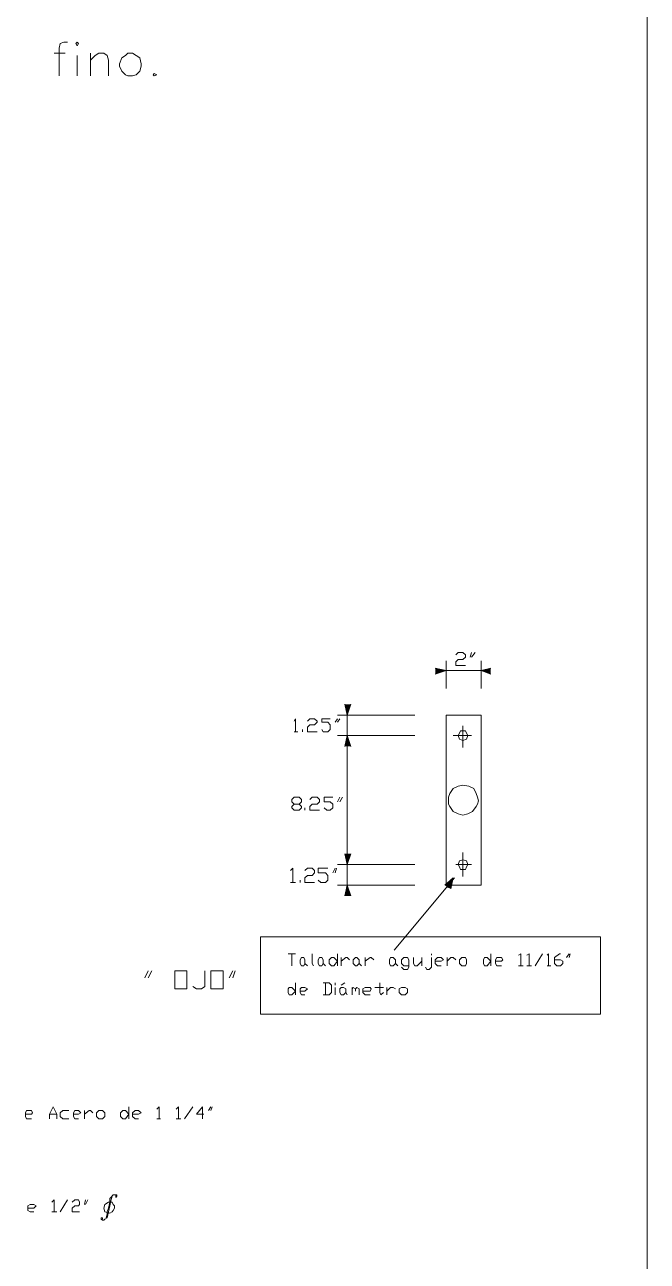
# Model space of a CAD drawing. Extents: x 604418 to 606014, y 1310869 to 1312555.
# Drawn here: x 605517.09 to 605528.64, y 1311049.68 to 1311072.63 of the extents above; entities that cross this region are included whole.
import ezdxf

# ---------------------------------------------------------------- set-up
doc = ezdxf.new("R2010")
doc.units = 0
doc.header["$MEASUREMENT"] = 0
doc.layers.get('0').update_dxf_attribs({"color": 10})

msp = doc.modelspace()

# ---------------------------------------------------------------- hatches: boundary and pattern name
at = {"lineweight": 13}
for points in [[(605524.908, 1311060.643), (605524.706, 1311060.576), (605524.706, 1311060.688)], [(605524.706, 1311060.576), (605524.706, 1311060.688), (605524.908, 1311060.643)], [(605524.706, 1311060.643), (605524.908, 1311060.643), (605524.706, 1311060.688)], [(605524.908, 1311060.643), (605524.706, 1311060.688), (605524.706, 1311060.576)], [(605524.706, 1311060.688), (605524.706, 1311060.576), (605524.908, 1311060.643)], [(605524.706, 1311060.643), (605524.908, 1311060.643), (605524.706, 1311060.576)], [(605525.557, 1311060.643), (605525.736, 1311060.688), (605525.736, 1311060.576)], [(605525.736, 1311060.688), (605525.736, 1311060.576), (605525.557, 1311060.643)], [(605525.736, 1311060.643), (605525.557, 1311060.643), (605525.736, 1311060.688)], [(605525.557, 1311060.643), (605525.736, 1311060.576), (605525.736, 1311060.688)], [(605525.736, 1311060.576), (605525.736, 1311060.688), (605525.557, 1311060.643)], [(605525.736, 1311060.643), (605525.557, 1311060.643), (605525.736, 1311060.576)], [(605523.073, 1311059.815), (605523.028, 1311060.017), (605523.14, 1311060.017)], [(605523.028, 1311060.017), (605523.14, 1311060.017), (605523.073, 1311059.815)], [(605523.073, 1311060.017), (605523.073, 1311059.815), (605523.028, 1311060.017)], [(605523.073, 1311059.815), (605523.14, 1311060.017), (605523.028, 1311060.017)], [(605523.14, 1311060.017), (605523.028, 1311060.017), (605523.073, 1311059.815)], [(605523.073, 1311060.017), (605523.073, 1311059.815), (605523.14, 1311060.017)], [(605523.073, 1311059.435), (605523.028, 1311059.233), (605523.14, 1311059.233)], [(605523.028, 1311059.233), (605523.14, 1311059.233), (605523.073, 1311059.435)], [(605523.073, 1311059.233), (605523.073, 1311059.435), (605523.028, 1311059.233)], [(605523.073, 1311059.435), (605523.14, 1311059.233), (605523.028, 1311059.233)], [(605523.14, 1311059.233), (605523.028, 1311059.233), (605523.073, 1311059.435)], [(605523.073, 1311059.233), (605523.073, 1311059.435), (605523.14, 1311059.233)], [(605523.073, 1311057.04), (605523.028, 1311057.242), (605523.14, 1311057.242)], [(605523.028, 1311057.242), (605523.14, 1311057.242), (605523.073, 1311057.04)], [(605523.073, 1311057.242), (605523.073, 1311057.04), (605523.028, 1311057.242)], [(605523.073, 1311057.04), (605523.14, 1311057.242), (605523.028, 1311057.242)], [(605523.14, 1311057.242), (605523.028, 1311057.242), (605523.073, 1311057.04)], [(605523.073, 1311057.242), (605523.073, 1311057.04), (605523.14, 1311057.242)], [(605525.042, 1311056.794), (605524.885, 1311056.66), (605524.997, 1311056.593)], [(605524.885, 1311056.66), (605524.997, 1311056.593), (605525.042, 1311056.794)], [(605524.93, 1311056.615), (605525.042, 1311056.794), (605524.885, 1311056.66)], [(605525.042, 1311056.794), (605524.997, 1311056.593), (605524.885, 1311056.66)], [(605524.997, 1311056.593), (605524.885, 1311056.66), (605525.042, 1311056.794)], [(605524.93, 1311056.615), (605525.042, 1311056.794), (605524.997, 1311056.593)], [(605523.073, 1311056.66), (605523.028, 1311056.459), (605523.14, 1311056.459)], [(605523.028, 1311056.459), (605523.14, 1311056.459), (605523.073, 1311056.66)], [(605523.073, 1311056.459), (605523.073, 1311056.66), (605523.028, 1311056.459)], [(605523.073, 1311056.66), (605523.14, 1311056.459), (605523.028, 1311056.459)], [(605523.14, 1311056.459), (605523.028, 1311056.459), (605523.073, 1311056.66)], [(605523.073, 1311056.459), (605523.073, 1311056.66), (605523.14, 1311056.459)], [(605524.93, 1311056.615), (605524.997, 1311056.593), (605524.885, 1311056.66)], [(605524.93, 1311056.615), (605524.885, 1311056.66), (605524.997, 1311056.593)]]:
    msp.add_hatch(color=7, dxfattribs=at).paths.add_polyline_path(points)

# ---------------------------------------------------------------- linework, layer by layer
at = {"color": 7, "lineweight": 13}
msp.add_lwpolyline([(605468.458, 1311017.135), (605528.643, 1311017.135), (605528.643, 1311095.021), (605468.458, 1311095.021)], close=True, dxfattribs=at)
for points in [[(605517.881, 1311072.302), (605517.814, 1311072.302), (605517.747, 1311072.28), (605517.724, 1311072.19), (605517.724, 1311071.676)], [(605518.038, 1311072.28), (605518.06, 1311072.235), (605518.082, 1311072.28), (605518.06, 1311072.302), (605518.038, 1311072.28)], [(605517.635, 1311072.101), (605517.836, 1311072.101)], [(605518.06, 1311072.056), (605518.06, 1311071.676)], [(605518.306, 1311072.101), (605518.306, 1311071.676)], [(605518.306, 1311071.967), (605518.396, 1311072.056), (605518.463, 1311072.101), (605518.552, 1311072.101), (605518.619, 1311072.056), (605518.642, 1311071.967), (605518.642, 1311071.676)], [(605519, 1311072.101), (605518.955, 1311072.056), (605518.888, 1311072.011), (605518.843, 1311071.899), (605518.843, 1311071.855), (605518.888, 1311071.765), (605518.955, 1311071.698), (605519, 1311071.676), (605519.089, 1311071.676), (605519.156, 1311071.698), (605519.224, 1311071.765), (605519.246, 1311071.855), (605519.246, 1311071.899), (605519.224, 1311072.011), (605519.156, 1311072.056), (605519.089, 1311072.101), (605519, 1311072.101)], [(605519.492, 1311071.72), (605519.47, 1311071.698), (605519.492, 1311071.676), (605519.537, 1311071.698), (605519.492, 1311071.72)], [(605524.908, 1311060.822), (605524.908, 1311060.308)], [(605525.087, 1311060.934), (605525.131, 1311060.979), (605525.221, 1311060.979), (605525.266, 1311060.934), (605525.266, 1311060.889), (605525.221, 1311060.845), (605525.131, 1311060.845), (605525.087, 1311060.8), (605525.087, 1311060.733), (605525.266, 1311060.733)], [(605525.355, 1311060.889), (605525.378, 1311060.979)], [(605525.445, 1311060.979), (605525.378, 1311060.889)], [(605525.557, 1311060.822), (605525.557, 1311060.308)], [(605524.706, 1311060.688), (605524.908, 1311060.643), (605524.706, 1311060.576)], [(605524.706, 1311060.688), (605524.908, 1311060.643)], [(605524.908, 1311060.643), (605524.706, 1311060.576)], [(605524.729, 1311060.643), (605525.713, 1311060.643)], [(605525.736, 1311060.576), (605525.557, 1311060.643), (605525.736, 1311060.688)], [(605525.557, 1311060.643), (605525.736, 1311060.688)], [(605525.736, 1311060.576), (605525.557, 1311060.643)], [(605523.14, 1311060.017), (605523.073, 1311059.815), (605523.028, 1311060.017)], [(605523.073, 1311059.815), (605523.028, 1311060.017)], [(605523.14, 1311060.017), (605523.073, 1311059.815)], [(605522.088, 1311059.703), (605522.11, 1311059.748), (605522.11, 1311059.502)], [(605522.334, 1311059.703), (605522.379, 1311059.748), (605522.468, 1311059.748), (605522.513, 1311059.703), (605522.513, 1311059.681), (605522.468, 1311059.636), (605522.379, 1311059.636), (605522.334, 1311059.592), (605522.334, 1311059.502), (605522.513, 1311059.502)], [(605522.603, 1311059.547), (605522.625, 1311059.502), (605522.715, 1311059.502), (605522.759, 1311059.547), (605522.759, 1311059.636), (605522.715, 1311059.681), (605522.603, 1311059.681), (605522.603, 1311059.748), (605522.759, 1311059.748)], [(605522.849, 1311059.681), (605522.894, 1311059.748)], [(605522.894, 1311059.815), (605524.326, 1311059.815)], [(605522.938, 1311059.748), (605522.894, 1311059.681)], [(605523.073, 1311056.66), (605523.073, 1311059.815)], [(605524.908, 1311059.815), (605525.557, 1311059.815)], [(605524.908, 1311059.815), (605524.908, 1311056.66)], [(605525.557, 1311059.815), (605525.557, 1311056.66)], [(605522.088, 1311059.502), (605522.155, 1311059.502)], [(605522.245, 1311059.502), (605522.245, 1311059.547)], [(605522.894, 1311059.435), (605524.326, 1311059.435)], [(605523.028, 1311059.233), (605523.073, 1311059.435)], [(605523.14, 1311059.233), (605523.073, 1311059.435), (605523.028, 1311059.233)], [(605523.073, 1311059.435), (605523.14, 1311059.233)], [(605525.042, 1311059.435), (605525.378, 1311059.435)], [(605525.31, 1311059.435), (605525.288, 1311059.48), (605525.266, 1311059.524), (605525.221, 1311059.524), (605525.176, 1311059.524), (605525.154, 1311059.48), (605525.131, 1311059.435), (605525.154, 1311059.368), (605525.221, 1311059.345), (605525.288, 1311059.368), (605525.31, 1311059.435)], [(605525.221, 1311059.614), (605525.221, 1311059.211)], [(605525.512, 1311058.226), (605525.489, 1311058.294), (605525.467, 1311058.361), (605525.422, 1311058.45), (605525.333, 1311058.495), (605525.221, 1311058.517), (605525.131, 1311058.495), (605525.042, 1311058.45), (605524.975, 1311058.361), (605524.952, 1311058.294), (605524.952, 1311058.226), (605524.952, 1311058.159), (605524.975, 1311058.115), (605525.042, 1311058.025), (605525.131, 1311057.98), (605525.221, 1311057.958), (605525.31, 1311057.98), (605525.4, 1311058.025), (605525.467, 1311058.115), (605525.489, 1311058.159), (605525.512, 1311058.226)], [(605522.088, 1311058.047), (605522.043, 1311058.092), (605522.043, 1311058.115), (605522.088, 1311058.159), (605522.178, 1311058.159), (605522.222, 1311058.204), (605522.222, 1311058.249), (605522.178, 1311058.294), (605522.088, 1311058.294), (605522.043, 1311058.249), (605522.043, 1311058.204), (605522.088, 1311058.159)], [(605522.379, 1311058.249), (605522.424, 1311058.294), (605522.513, 1311058.294), (605522.558, 1311058.249), (605522.558, 1311058.204), (605522.513, 1311058.159), (605522.424, 1311058.159), (605522.379, 1311058.115), (605522.379, 1311058.047), (605522.558, 1311058.047)], [(605522.647, 1311058.092), (605522.692, 1311058.047), (605522.759, 1311058.047), (605522.804, 1311058.092), (605522.804, 1311058.159), (605522.759, 1311058.204), (605522.647, 1311058.204), (605522.647, 1311058.294), (605522.804, 1311058.294)], [(605522.894, 1311058.204), (605522.938, 1311058.294)], [(605522.983, 1311058.294), (605522.938, 1311058.204)], [(605522.178, 1311058.159), (605522.222, 1311058.115), (605522.222, 1311058.092), (605522.178, 1311058.047), (605522.088, 1311058.047)], [(605522.289, 1311058.047), (605522.289, 1311058.092)], [(605523.14, 1311057.242), (605523.073, 1311057.04), (605523.028, 1311057.242)], [(605523.073, 1311057.04), (605523.028, 1311057.242)], [(605523.14, 1311057.242), (605523.073, 1311057.04)], [(605525.31, 1311057.04), (605525.288, 1311057.108), (605525.221, 1311057.13), (605525.154, 1311057.108), (605525.131, 1311057.04), (605525.154, 1311056.996), (605525.176, 1311056.951), (605525.221, 1311056.951), (605525.266, 1311056.951), (605525.288, 1311056.996), (605525.31, 1311057.04)], [(605525.221, 1311057.264), (605525.221, 1311056.817)], [(605522.021, 1311056.929), (605522.066, 1311056.973), (605522.066, 1311056.705)], [(605522.289, 1311056.929), (605522.334, 1311056.973), (605522.424, 1311056.973), (605522.468, 1311056.929), (605522.468, 1311056.884), (605522.424, 1311056.839), (605522.334, 1311056.839), (605522.289, 1311056.794), (605522.289, 1311056.705), (605522.468, 1311056.705)], [(605522.536, 1311056.75), (605522.58, 1311056.705), (605522.67, 1311056.705), (605522.715, 1311056.75), (605522.715, 1311056.839), (605522.67, 1311056.884), (605522.536, 1311056.884), (605522.536, 1311056.973), (605522.715, 1311056.973)], [(605522.804, 1311056.884), (605522.849, 1311056.973)], [(605522.871, 1311056.973), (605522.849, 1311056.884)], [(605522.894, 1311057.04), (605524.326, 1311057.04)], [(605525.087, 1311057.04), (605525.378, 1311057.04)], [(605522.021, 1311056.705), (605522.11, 1311056.705)], [(605522.2, 1311056.705), (605522.2, 1311056.75)], [(605525.064, 1311056.794), (605523.945, 1311055.452)], [(605524.885, 1311056.66), (605525.042, 1311056.794)], [(605524.997, 1311056.593), (605525.042, 1311056.794), (605524.885, 1311056.66)], [(605525.042, 1311056.794), (605524.997, 1311056.593)], [(605522.894, 1311056.66), (605524.326, 1311056.66)], [(605523.028, 1311056.459), (605523.073, 1311056.66)], [(605523.14, 1311056.459), (605523.073, 1311056.66), (605523.028, 1311056.459)], [(605523.073, 1311056.66), (605523.14, 1311056.459)], [(605524.908, 1311056.66), (605525.557, 1311056.66)], [(605521.461, 1311055.698), (605527.772, 1311055.698), (605527.772, 1311054.266), (605521.461, 1311054.266), (605521.461, 1311055.698)], [(605521.976, 1311055.384), (605522.11, 1311055.384)], [(605522.043, 1311055.384), (605522.043, 1311055.161)], [(605522.267, 1311055.161), (605522.222, 1311055.161), (605522.2, 1311055.205), (605522.2, 1311055.273), (605522.222, 1311055.317), (605522.267, 1311055.317), (605522.289, 1311055.273), (605522.289, 1311055.205), (605522.267, 1311055.161)], [(605522.424, 1311055.384), (605522.424, 1311055.205), (605522.446, 1311055.161)], [(605522.603, 1311055.161), (605522.558, 1311055.161), (605522.536, 1311055.205), (605522.536, 1311055.273), (605522.558, 1311055.317), (605522.603, 1311055.317), (605522.625, 1311055.273), (605522.625, 1311055.205), (605522.603, 1311055.161)], [(605522.894, 1311055.25), (605522.826, 1311055.161), (605522.782, 1311055.161), (605522.737, 1311055.205), (605522.737, 1311055.273), (605522.782, 1311055.317), (605522.826, 1311055.317), (605522.894, 1311055.25)], [(605522.894, 1311055.384), (605522.894, 1311055.161)], [(605522.961, 1311055.161), (605522.961, 1311055.317)], [(605522.961, 1311055.25), (605523.05, 1311055.317), (605523.073, 1311055.317), (605523.117, 1311055.273)], [(605523.252, 1311055.161), (605523.229, 1311055.161), (605523.185, 1311055.205), (605523.185, 1311055.273), (605523.229, 1311055.317), (605523.252, 1311055.317), (605523.296, 1311055.273), (605523.296, 1311055.205), (605523.252, 1311055.161)], [(605523.408, 1311055.161), (605523.408, 1311055.317)], [(605523.408, 1311055.25), (605523.498, 1311055.317), (605523.52, 1311055.317), (605523.565, 1311055.273)], [(605523.923, 1311055.161), (605523.878, 1311055.161), (605523.856, 1311055.205), (605523.856, 1311055.273), (605523.878, 1311055.317), (605523.923, 1311055.317), (605523.968, 1311055.273), (605523.968, 1311055.205), (605523.923, 1311055.161)], [(605524.08, 1311055.138), (605524.124, 1311055.094), (605524.192, 1311055.094), (605524.214, 1311055.138), (605524.214, 1311055.273), (605524.192, 1311055.317), (605524.124, 1311055.317), (605524.08, 1311055.273), (605524.08, 1311055.205), (605524.124, 1311055.161), (605524.214, 1311055.161)], [(605524.303, 1311055.317), (605524.303, 1311055.205), (605524.326, 1311055.161), (605524.371, 1311055.161), (605524.46, 1311055.25)], [(605524.46, 1311055.317), (605524.46, 1311055.161)], [(605524.527, 1311055.138), (605524.55, 1311055.094), (605524.594, 1311055.094), (605524.639, 1311055.138), (605524.639, 1311055.317)], [(605524.639, 1311055.362), (605524.639, 1311055.384)], [(605524.706, 1311055.25), (605524.818, 1311055.25), (605524.863, 1311055.273), (605524.818, 1311055.317), (605524.751, 1311055.317), (605524.706, 1311055.273), (605524.706, 1311055.205), (605524.751, 1311055.161), (605524.818, 1311055.161)], [(605524.93, 1311055.161), (605524.93, 1311055.317)], [(605524.93, 1311055.25), (605524.997, 1311055.317), (605525.042, 1311055.317), (605525.087, 1311055.273)], [(605525.266, 1311055.161), (605525.199, 1311055.161), (605525.154, 1311055.205), (605525.154, 1311055.273), (605525.199, 1311055.317), (605525.266, 1311055.317), (605525.288, 1311055.273), (605525.288, 1311055.205), (605525.266, 1311055.161)], [(605525.736, 1311055.25), (605525.668, 1311055.161), (605525.624, 1311055.161), (605525.601, 1311055.205), (605525.601, 1311055.273), (605525.624, 1311055.317), (605525.668, 1311055.317), (605525.736, 1311055.25)], [(605525.736, 1311055.384), (605525.736, 1311055.161)], [(605525.825, 1311055.25), (605525.937, 1311055.25), (605525.959, 1311055.273), (605525.937, 1311055.317), (605525.847, 1311055.317), (605525.825, 1311055.273), (605525.825, 1311055.205), (605525.847, 1311055.161), (605525.937, 1311055.161)], [(605526.25, 1311055.362), (605526.295, 1311055.384), (605526.295, 1311055.161)], [(605526.407, 1311055.362), (605526.452, 1311055.384), (605526.452, 1311055.161)], [(605526.564, 1311055.161), (605526.698, 1311055.384)], [(605526.787, 1311055.362), (605526.81, 1311055.384), (605526.81, 1311055.161)], [(605526.922, 1311055.273), (605527.034, 1311055.273), (605527.078, 1311055.25), (605527.078, 1311055.205), (605527.034, 1311055.161), (605526.966, 1311055.161), (605526.922, 1311055.205), (605526.922, 1311055.317), (605527.011, 1311055.384), (605527.034, 1311055.384)], [(605527.145, 1311055.317), (605527.19, 1311055.384)], [(605527.213, 1311055.384), (605527.19, 1311055.317)], [(605519.313, 1311054.937), (605519.38, 1311055.071)], [(605519.447, 1311055.071), (605519.38, 1311054.937)], [(605520.096, 1311054.736), (605519.873, 1311054.736), (605519.873, 1311055.071), (605520.096, 1311055.071), (605520.096, 1311054.736)], [(605520.208, 1311054.78), (605520.275, 1311054.736), (605520.365, 1311054.736), (605520.432, 1311054.78), (605520.432, 1311055.071)], [(605520.768, 1311054.736), (605520.544, 1311054.736), (605520.544, 1311055.071), (605520.768, 1311055.071), (605520.768, 1311054.736)], [(605520.88, 1311054.937), (605520.947, 1311055.071)], [(605520.991, 1311055.071), (605520.947, 1311054.937)], [(605522.289, 1311055.205), (605522.334, 1311055.161)], [(605522.625, 1311055.205), (605522.67, 1311055.161)], [(605523.296, 1311055.205), (605523.341, 1311055.161)], [(605523.968, 1311055.205), (605524.012, 1311055.161)], [(605526.25, 1311055.161), (605526.34, 1311055.161)], [(605526.407, 1311055.161), (605526.496, 1311055.161)], [(605526.787, 1311055.161), (605526.854, 1311055.161)], [(605522.11, 1311054.847), (605522.11, 1311054.624)], [(605522.625, 1311054.624), (605522.737, 1311054.624), (605522.782, 1311054.668), (605522.782, 1311054.803), (605522.737, 1311054.847), (605522.625, 1311054.847)], [(605522.67, 1311054.847), (605522.67, 1311054.624)], [(605522.849, 1311054.803), (605522.849, 1311054.847)], [(605523.028, 1311054.847), (605522.961, 1311054.803)], [(605523.677, 1311054.847), (605523.677, 1311054.668), (605523.699, 1311054.624), (605523.744, 1311054.668)], [(605522.11, 1311054.691), (605522.043, 1311054.624), (605521.998, 1311054.624), (605521.976, 1311054.668), (605521.976, 1311054.736), (605521.998, 1311054.758), (605522.043, 1311054.758), (605522.11, 1311054.691)], [(605522.2, 1311054.691), (605522.289, 1311054.691), (605522.334, 1311054.736), (605522.289, 1311054.758), (605522.222, 1311054.758), (605522.2, 1311054.736), (605522.2, 1311054.668), (605522.222, 1311054.624), (605522.289, 1311054.624)], [(605522.849, 1311054.624), (605522.849, 1311054.758)], [(605523.005, 1311054.624), (605522.961, 1311054.624), (605522.938, 1311054.668), (605522.938, 1311054.736), (605522.961, 1311054.758), (605523.005, 1311054.758), (605523.05, 1311054.736), (605523.05, 1311054.668), (605523.005, 1311054.624)], [(605523.05, 1311054.668), (605523.073, 1311054.624)], [(605523.162, 1311054.624), (605523.162, 1311054.758)], [(605523.162, 1311054.736), (605523.185, 1311054.758), (605523.229, 1311054.736), (605523.229, 1311054.691)], [(605523.229, 1311054.736), (605523.252, 1311054.758), (605523.296, 1311054.736), (605523.296, 1311054.624)], [(605523.364, 1311054.691), (605523.498, 1311054.691), (605523.52, 1311054.736), (605523.498, 1311054.758), (605523.408, 1311054.758), (605523.364, 1311054.736), (605523.364, 1311054.668), (605523.408, 1311054.624), (605523.498, 1311054.624)], [(605523.587, 1311054.758), (605523.744, 1311054.758)], [(605523.811, 1311054.624), (605523.811, 1311054.758)], [(605523.811, 1311054.691), (605523.878, 1311054.758), (605523.923, 1311054.758), (605523.968, 1311054.736)], [(605524.147, 1311054.624), (605524.08, 1311054.624), (605524.035, 1311054.668), (605524.035, 1311054.736), (605524.08, 1311054.758), (605524.147, 1311054.758), (605524.192, 1311054.736), (605524.192, 1311054.668), (605524.147, 1311054.624)], [(605517.545, 1311052.319), (605517.545, 1311052.408), (605517.612, 1311052.542), (605517.68, 1311052.408), (605517.68, 1311052.319)], [(605519.022, 1311052.542), (605519.022, 1311052.319)], [(605519.537, 1311052.498), (605519.582, 1311052.542), (605519.582, 1311052.319)], [(605519.895, 1311052.498), (605519.94, 1311052.542), (605519.94, 1311052.319)], [(605520.052, 1311052.319), (605520.208, 1311052.542)], [(605520.41, 1311052.408), (605520.275, 1311052.408), (605520.387, 1311052.542), (605520.387, 1311052.319)], [(605520.499, 1311052.475), (605520.544, 1311052.542)], [(605520.566, 1311052.542), (605520.544, 1311052.475)], [(605517.098, 1311052.408), (605517.21, 1311052.408), (605517.232, 1311052.431), (605517.21, 1311052.475), (605517.12, 1311052.475), (605517.098, 1311052.431), (605517.098, 1311052.363), (605517.12, 1311052.319), (605517.21, 1311052.319)], [(605517.545, 1311052.408), (605517.68, 1311052.408)], [(605517.903, 1311052.475), (605517.791, 1311052.475), (605517.747, 1311052.431), (605517.747, 1311052.363), (605517.791, 1311052.319), (605517.903, 1311052.319)], [(605517.993, 1311052.408), (605518.082, 1311052.408), (605518.127, 1311052.431), (605518.082, 1311052.475), (605518.015, 1311052.475), (605517.993, 1311052.431), (605517.993, 1311052.363), (605518.015, 1311052.319), (605518.082, 1311052.319)], [(605518.194, 1311052.319), (605518.194, 1311052.475)], [(605518.194, 1311052.408), (605518.284, 1311052.475), (605518.306, 1311052.475), (605518.351, 1311052.431)], [(605518.53, 1311052.319), (605518.463, 1311052.319), (605518.418, 1311052.363), (605518.418, 1311052.431), (605518.463, 1311052.475), (605518.53, 1311052.475), (605518.575, 1311052.431), (605518.575, 1311052.363), (605518.53, 1311052.319)], [(605519.022, 1311052.408), (605518.955, 1311052.319), (605518.91, 1311052.319), (605518.866, 1311052.363), (605518.866, 1311052.431), (605518.91, 1311052.475), (605518.955, 1311052.475), (605519.022, 1311052.408)], [(605519.089, 1311052.408), (605519.201, 1311052.408), (605519.246, 1311052.431), (605519.201, 1311052.475), (605519.134, 1311052.475), (605519.089, 1311052.431), (605519.089, 1311052.363), (605519.134, 1311052.319), (605519.201, 1311052.319)], [(605519.537, 1311052.319), (605519.604, 1311052.319)], [(605519.895, 1311052.319), (605519.984, 1311052.319)], [(605517.142, 1311050.663), (605517.254, 1311050.663), (605517.299, 1311050.708), (605517.254, 1311050.73), (605517.187, 1311050.73), (605517.142, 1311050.708), (605517.142, 1311050.618), (605517.187, 1311050.596), (605517.254, 1311050.596)], [(605517.59, 1311050.775), (605517.635, 1311050.819), (605517.635, 1311050.596)], [(605517.747, 1311050.596), (605517.881, 1311050.819)], [(605517.97, 1311050.775), (605518.015, 1311050.819), (605518.082, 1311050.819), (605518.105, 1311050.775), (605518.105, 1311050.73), (605518.082, 1311050.708), (605518.015, 1311050.708), (605517.97, 1311050.663), (605517.97, 1311050.596), (605518.105, 1311050.596)], [(605518.194, 1311050.73), (605518.217, 1311050.819)], [(605518.261, 1311050.819), (605518.217, 1311050.73)], [(605518.709, 1311050.887), (605518.687, 1311050.797), (605518.664, 1311050.708), (605518.642, 1311050.596), (605518.619, 1311050.484), (605518.575, 1311050.461), (605518.552, 1311050.439), (605518.53, 1311050.439), (605518.508, 1311050.461), (605518.508, 1311050.484), (605518.53, 1311050.484), (605518.53, 1311050.484), (605518.53, 1311050.461)], [(605518.642, 1311050.775), (605518.575, 1311050.73), (605518.552, 1311050.663), (605518.575, 1311050.596), (605518.664, 1311050.573), (605518.709, 1311050.596), (605518.731, 1311050.618), (605518.754, 1311050.663), (605518.754, 1311050.708), (605518.731, 1311050.73), (605518.709, 1311050.775), (605518.664, 1311050.775), (605518.642, 1311050.775)], [(605518.776, 1311050.909), (605518.776, 1311050.887), (605518.776, 1311050.864), (605518.798, 1311050.887), (605518.798, 1311050.909), (605518.776, 1311050.909), (605518.754, 1311050.909), (605518.731, 1311050.909), (605518.687, 1311050.864), (605518.664, 1311050.842), (605518.664, 1311050.775), (605518.642, 1311050.663), (605518.619, 1311050.596), (605518.619, 1311050.551), (605518.597, 1311050.484)], [(605517.59, 1311050.596), (605517.68, 1311050.596)]]:
    msp.add_lwpolyline(points, dxfattribs=at)

doc.saveas('drawing.dxf')
